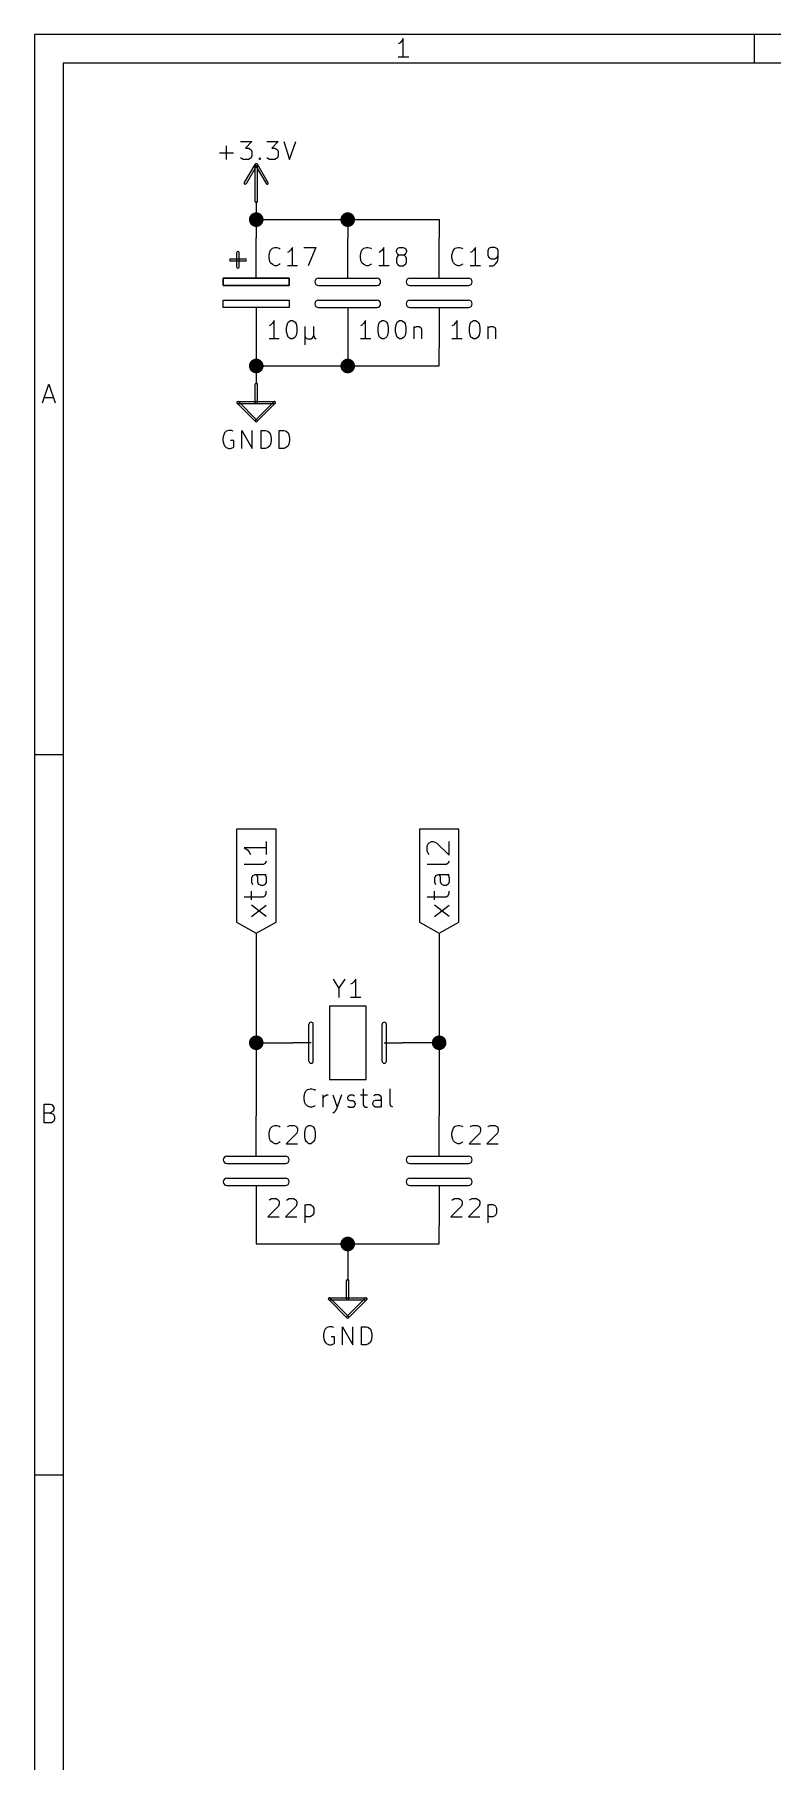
# Model space of a CAD drawing. Extents: x 10 to 287, y -200 to -10.
# Drawn here: x 10 to 61.2, y -129.9 to -10 of the extents above; entities that cross this region are included whole.
import ezdxf

# ---------------------------------------------------------------- set-up
doc = ezdxf.new("R2010")
doc.units = 0
doc.header["$MEASUREMENT"] = 0
doc.layers.add('BLACK', color=7, linetype='CONTINUOUS')
doc.layers.add('WHITE', color=7, linetype='CONTINUOUS')

msp = doc.modelspace()

# ---------------------------------------------------------------- linework, layer by layer
at = {"layer": 'Black'}
for p, q in [((10.0076, -10.0076), (10.0076, -200)), ((286.995, -10.0076), (10.0076, -10.0076)), ((35.3822, -10.5918), (35.2552, -10.6426)), ((35.4838, -10.4648), (35.3822, -10.5918)), ((35.6108, -10.287), (35.4838, -10.4648)), ((35.6108, -11.5824), (35.6108, -10.287)), ((59.9948, -11.9888), (59.9948, -10.0076)), ((11.9888, -11.9888), (11.9888, -198.018)), ((285.013, -11.9888), (11.9888, -11.9888)), ((35.9918, -11.5824), (35.2552, -11.5824)), ((23.3426, -18.6944), (23.3426, -17.7292)), ((24.3078, -17.4244), (25.0952, -17.4244)), ((25.0952, -17.4244), (24.6634, -17.907)), ((24.6634, -17.907), (24.8666, -17.907)), ((24.8666, -17.907), (24.9682, -17.9578)), ((24.9682, -17.9578), (25.0444, -18.0086)), ((26.1366, -17.4244), (26.924, -17.4244)), ((26.924, -17.4244), (26.4922, -17.907)), ((26.4922, -17.907), (26.6954, -17.907)), ((26.6954, -17.907), (26.797, -17.9578)), ((26.797, -17.9578), (26.8732, -18.0086)), ((27.305, -17.4244), (27.7114, -18.6944)), ((27.7114, -18.6944), (28.1432, -17.4244)), ((22.86, -18.2118), (23.8252, -18.2118)), ((24.384, -18.6182), (24.3078, -18.5674)), ((24.4856, -18.6944), (24.384, -18.6182)), ((24.8666, -18.6944), (24.4856, -18.6944)), ((24.5872, -20.2692), (25.3238, -19.0246)), ((24.7142, -20.3454), (25.4508, -19.1008)), ((24.9682, -18.6182), (24.8666, -18.6944)), ((25.0444, -18.5674), (24.9682, -18.6182)), ((25.0444, -18.0086), (25.0952, -18.1356)), ((25.0952, -18.4404), (25.0444, -18.5674)), ((25.0952, -18.1356), (25.0952, -18.4404)), ((25.3238, -21.59), (25.3238, -19.05)), ((25.3492, -19.1008), (26.0858, -20.3454)), ((25.4762, -19.0246), (26.2128, -20.2692)), ((25.4762, -21.59), (25.4762, -19.05)), ((25.6032, -18.6182), (25.654, -18.5674)), ((25.654, -18.6944), (25.6032, -18.6182)), ((25.654, -18.5674), (25.7048, -18.6182)), ((25.654, -18.5674), (25.654, -18.6944)), ((25.7048, -18.6182), (25.654, -18.6944)), ((26.2128, -18.6182), (26.1366, -18.5674)), ((26.3144, -18.6944), (26.2128, -18.6182)), ((26.6954, -18.6944), (26.3144, -18.6944)), ((26.797, -18.6182), (26.6954, -18.6944)), ((26.8732, -18.5674), (26.797, -18.6182)), ((26.8732, -18.0086), (26.924, -18.1356)), ((26.924, -18.4404), (26.8732, -18.5674)), ((26.924, -18.1356), (26.924, -18.4404)), ((25.4, -21.59), (25.4, -24.13)), ((25.4, -22.86), (38.1, -22.86)), ((31.75, -22.86), (31.75, -24.13)), ((38.1, -22.86), (38.1, -24.13)), ((24.0538, -26.162), (24.0538, -25.146)), ((24.2062, -26.162), (24.2062, -25.146)), ((25.4, -26.924), (25.4, -24.13)), ((31.75, -26.924), (31.75, -24.13)), ((38.1, -26.924), (38.1, -24.13)), ((23.622, -25.5778), (24.638, -25.5778)), ((23.622, -25.7302), (24.638, -25.7302)), ((23.114, -27.432), (23.114, -26.924)), ((23.114, -26.924), (23.114, -27.432)), ((27.686, -26.924), (23.114, -26.924)), ((23.114, -26.924), (27.686, -26.924)), ((23.114, -27.432), (27.686, -27.432)), ((27.686, -27.432), (23.114, -27.432)), ((27.686, -26.924), (27.686, -27.432)), ((27.686, -27.432), (27.686, -26.924)), ((29.718, -26.924), (33.782, -26.924)), ((29.718, -27.432), (33.782, -27.432)), ((36.068, -26.924), (40.132, -26.924)), ((36.068, -27.432), (40.132, -27.432)), ((23.114, -28.956), (23.114, -28.448)), ((23.114, -28.448), (27.686, -28.448)), ((27.686, -28.448), (27.686, -28.956)), ((29.718, -28.448), (33.782, -28.448)), ((36.068, -28.448), (40.132, -28.448)), ((27.686, -28.956), (23.114, -28.956)), ((25.4, -28.956), (25.4, -31.75)), ((26.6446, -29.8704), (26.5176, -30.0482)), ((26.6446, -31.1404), (26.6446, -29.8704)), ((27.559, -30.099), (27.6098, -29.972)), ((27.6098, -29.972), (27.686, -29.9212)), ((27.686, -29.9212), (27.7876, -29.8704)), ((27.7876, -29.8704), (27.9146, -29.8704)), ((27.9146, -29.8704), (28.0416, -29.9212)), ((28.0416, -29.9212), (28.0924, -29.972)), ((28.0924, -29.972), (28.1686, -30.099)), ((29.718, -28.956), (33.782, -28.956)), ((31.75, -28.956), (31.75, -31.75)), ((32.9946, -29.8704), (32.8676, -30.0482)), ((32.9946, -31.1404), (32.9946, -29.8704)), ((33.909, -30.099), (33.9598, -29.972)), ((33.9598, -29.972), (34.036, -29.9212)), ((34.036, -29.9212), (34.1376, -29.8704)), ((34.1376, -29.8704), (34.2646, -29.8704)), ((34.2646, -29.8704), (34.3916, -29.9212)), ((34.3916, -29.9212), (34.4424, -29.972)), ((34.4424, -29.972), (34.5186, -30.099)), ((35.1282, -30.099), (35.179, -29.972)), ((35.179, -29.972), (35.2552, -29.9212)), ((35.2552, -29.9212), (35.3568, -29.8704)), ((35.3568, -29.8704), (35.4838, -29.8704)), ((35.4838, -29.8704), (35.6108, -29.9212)), ((35.6108, -29.9212), (35.6616, -29.972)), ((35.6616, -29.972), (35.7378, -30.099)), ((36.068, -28.956), (40.132, -28.956)), ((38.1, -28.956), (38.1, -31.75)), ((39.3446, -29.8704), (39.2176, -30.0482)), ((39.3446, -31.1404), (39.3446, -29.8704)), ((40.259, -30.099), (40.3098, -29.972)), ((40.3098, -29.972), (40.386, -29.9212)), ((40.386, -29.9212), (40.4876, -29.8704)), ((40.4876, -29.8704), (40.6146, -29.8704)), ((40.6146, -29.8704), (40.7416, -29.9212)), ((40.7416, -29.9212), (40.7924, -29.972)), ((40.7924, -29.972), (40.8686, -30.099)), ((26.3906, -30.1752), (26.289, -30.226)), ((27.0002, -31.1404), (26.289, -31.1404)), ((26.5176, -30.0482), (26.3906, -30.1752)), ((27.5082, -30.353), (27.559, -30.099)), ((27.5082, -30.6578), (27.5082, -30.353)), ((27.559, -30.8864), (27.5082, -30.6578)), ((27.6098, -31.0134), (27.559, -30.8864)), ((27.686, -31.0642), (27.6098, -31.0134)), ((27.7876, -31.1404), (27.686, -31.0642)), ((27.9146, -31.1404), (27.7876, -31.1404)), ((28.0416, -31.0642), (27.9146, -31.1404)), ((28.0924, -31.0134), (28.0416, -31.0642)), ((28.1686, -30.8864), (28.0924, -31.0134)), ((28.1686, -30.099), (28.2194, -30.353)), ((28.2194, -30.6578), (28.1686, -30.8864)), ((28.2194, -30.353), (28.2194, -30.6578)), ((28.7782, -30.2768), (28.7782, -31.5468)), ((28.7782, -30.9372), (28.829, -31.0642)), ((28.829, -31.0642), (28.956, -31.1404)), ((28.956, -31.1404), (29.21, -31.1404)), ((29.21, -31.1404), (29.3116, -31.0642)), ((29.3116, -31.0642), (29.3878, -30.9372)), ((29.3878, -30.9372), (29.3878, -30.2768)), ((29.3878, -30.9372), (29.4386, -31.0642)), ((29.4386, -31.0642), (29.5656, -31.1404)), ((32.7406, -30.1752), (32.639, -30.226)), ((33.3502, -31.1404), (32.639, -31.1404)), ((32.8676, -30.0482), (32.7406, -30.1752)), ((33.8582, -30.353), (33.909, -30.099)), ((33.8582, -30.6578), (33.8582, -30.353)), ((33.909, -30.8864), (33.8582, -30.6578)), ((33.9598, -31.0134), (33.909, -30.8864)), ((34.036, -31.0642), (33.9598, -31.0134)), ((34.1376, -31.1404), (34.036, -31.0642)), ((34.2646, -31.1404), (34.1376, -31.1404)), ((34.3916, -31.0642), (34.2646, -31.1404)), ((34.4424, -31.0134), (34.3916, -31.0642)), ((34.5186, -30.8864), (34.4424, -31.0134)), ((34.5186, -30.099), (34.5694, -30.353)), ((34.5694, -30.6578), (34.5186, -30.8864)), ((34.5694, -30.353), (34.5694, -30.6578)), ((35.0774, -30.353), (35.1282, -30.099)), ((35.0774, -30.6578), (35.0774, -30.353)), ((35.1282, -30.8864), (35.0774, -30.6578)), ((35.179, -31.0134), (35.1282, -30.8864)), ((35.2552, -31.0642), (35.179, -31.0134)), ((35.3568, -31.1404), (35.2552, -31.0642)), ((35.4838, -31.1404), (35.3568, -31.1404)), ((35.6108, -31.0642), (35.4838, -31.1404)), ((35.6616, -31.0134), (35.6108, -31.0642)), ((35.7378, -30.8864), (35.6616, -31.0134)), ((35.7378, -30.099), (35.7886, -30.353)), ((35.7886, -30.6578), (35.7378, -30.8864)), ((35.7886, -30.353), (35.7886, -30.6578)), ((36.3474, -30.2768), (36.3474, -31.1404)), ((36.3474, -30.4038), (36.3982, -30.353)), ((36.3982, -30.353), (36.5252, -30.2768)), ((36.5252, -30.2768), (36.703, -30.2768)), ((36.703, -30.2768), (36.83, -30.353)), ((36.83, -30.353), (36.8808, -30.4546)), ((36.8808, -30.4546), (36.8808, -31.1404)), ((39.0906, -30.1752), (38.989, -30.226)), ((39.7002, -31.1404), (38.989, -31.1404)), ((39.2176, -30.0482), (39.0906, -30.1752)), ((40.2082, -30.353), (40.259, -30.099)), ((40.2082, -30.6578), (40.2082, -30.353)), ((40.259, -30.8864), (40.2082, -30.6578)), ((40.3098, -31.0134), (40.259, -30.8864)), ((40.386, -31.0642), (40.3098, -31.0134)), ((40.4876, -31.1404), (40.386, -31.0642)), ((40.6146, -31.1404), (40.4876, -31.1404)), ((40.7416, -31.0642), (40.6146, -31.1404)), ((40.7924, -31.0134), (40.7416, -31.0642)), ((40.8686, -30.8864), (40.7924, -31.0134)), ((40.8686, -30.099), (40.9194, -30.353)), ((40.9194, -30.6578), (40.8686, -30.8864)), ((40.9194, -30.353), (40.9194, -30.6578)), ((41.4782, -30.2768), (41.4782, -31.1404)), ((41.4782, -30.4038), (41.529, -30.353)), ((41.529, -30.353), (41.656, -30.2768)), ((41.656, -30.2768), (41.8338, -30.2768)), ((41.8338, -30.2768), (41.9608, -30.353)), ((41.9608, -30.353), (42.0116, -30.4546)), ((42.0116, -30.4546), (42.0116, -31.1404)), ((25.4, -31.75), (25.4, -34.29)), ((31.75, -31.75), (31.75, -33.02)), ((38.1, -33.02), (38.1, -31.75)), ((25.4, -33.02), (38.1, -33.02)), ((10.5664, -35.5854), (10.9982, -34.29)), ((10.9982, -34.29), (11.43, -35.5854)), ((25.3238, -35.56), (25.3238, -34.29)), ((25.4762, -35.56), (25.4762, -34.29)), ((10.6934, -35.2044), (11.303, -35.2044)), ((25.3492, -36.8808), (24.0792, -35.6108)), ((24.13, -35.4838), (25.4, -35.4838)), ((24.13, -35.6362), (25.4, -35.6362)), ((25.4508, -36.7792), (24.1808, -35.5092)), ((26.6192, -35.5092), (25.3492, -36.7792)), ((25.4, -35.4838), (26.67, -35.4838)), ((25.4, -35.6362), (26.67, -35.6362)), ((26.7208, -35.6108), (25.4508, -36.8808)), ((23.1394, -37.7952), (23.0886, -38.0238)), ((23.0886, -38.0238), (23.0886, -38.2016)), ((23.0886, -38.2016), (23.1394, -38.4556)), ((23.1902, -37.6682), (23.1394, -37.7952)), ((23.3172, -37.5412), (23.1902, -37.6682)), ((23.495, -37.4904), (23.3172, -37.5412)), ((23.6728, -37.4904), (23.495, -37.4904)), ((23.8506, -38.2016), (23.622, -38.2016)), ((23.7998, -37.5412), (23.6728, -37.4904)), ((23.8506, -38.6334), (23.8506, -38.2016)), ((24.4094, -38.7604), (24.4094, -37.4904)), ((24.4094, -37.4904), (25.1206, -38.7604)), ((25.1206, -38.7604), (25.1206, -37.4904)), ((25.7302, -38.7604), (25.7302, -37.4904)), ((25.7302, -37.4904), (26.035, -37.4904)), ((26.035, -37.4904), (26.2128, -37.5412)), ((26.2128, -37.5412), (26.3398, -37.6682)), ((26.3398, -37.6682), (26.3906, -37.7952)), ((26.3906, -37.7952), (26.4414, -38.0238)), ((26.4414, -38.2016), (26.3906, -38.4556)), ((26.4414, -38.0238), (26.4414, -38.2016)), ((27.0002, -38.7604), (27.0002, -37.4904)), ((27.0002, -37.4904), (27.305, -37.4904)), ((27.305, -37.4904), (27.4828, -37.5412)), ((27.4828, -37.5412), (27.6098, -37.6682)), ((27.6098, -37.6682), (27.6606, -37.7952)), ((27.6606, -37.7952), (27.7114, -38.0238)), ((27.7114, -38.2016), (27.6606, -38.4556)), ((27.7114, -38.0238), (27.7114, -38.2016)), ((23.1394, -38.4556), (23.1902, -38.5572)), ((23.1902, -38.5572), (23.3172, -38.6842)), ((23.3172, -38.6842), (23.495, -38.7604)), ((23.495, -38.7604), (23.622, -38.7604)), ((23.622, -38.7604), (23.7998, -38.6842)), ((23.7998, -38.6842), (23.8506, -38.6334)), ((26.035, -38.7604), (25.7302, -38.7604)), ((26.2128, -38.6842), (26.035, -38.7604)), ((26.3398, -38.5572), (26.2128, -38.6842)), ((26.3906, -38.4556), (26.3398, -38.5572)), ((27.305, -38.7604), (27.0002, -38.7604)), ((27.4828, -38.6842), (27.305, -38.7604)), ((27.6098, -38.5572), (27.4828, -38.6842)), ((27.6606, -38.4556), (27.6098, -38.5572)), ((10.0076, -59.9948), (11.9888, -59.9948)), ((25.4, -65.1764), (24.0284, -65.1764)), ((24.0284, -65.1764), (24.0284, -71.628)), ((26.7716, -65.1764), (25.4, -65.1764)), ((26.7716, -71.628), (26.7716, -65.1764)), ((38.1, -65.1764), (36.7284, -65.1764)), ((36.7284, -65.1764), (36.7284, -71.628)), ((39.4716, -65.1764), (38.1, -65.1764)), ((39.4716, -71.628), (39.4716, -65.1764)), ((26.0858, -66.4718), (24.5618, -66.4718)), ((24.5618, -66.4718), (24.7904, -66.6242)), ((24.7904, -66.6242), (24.9174, -66.7766)), ((24.9174, -66.7766), (24.9936, -66.929)), ((26.0858, -66.04), (26.0858, -66.929)), ((37.2618, -66.3448), (37.338, -66.1924)), ((37.2618, -66.7004), (37.2618, -66.3448)), ((37.338, -66.8528), (37.2618, -66.7004)), ((37.338, -66.1924), (37.4142, -66.1162)), ((37.4142, -66.929), (37.338, -66.8528)), ((37.4142, -66.1162), (37.5666, -66.04)), ((37.5666, -66.04), (37.6936, -66.04)), ((37.6936, -66.04), (37.9222, -66.1162)), ((37.9222, -66.1162), (38.7858, -66.9798)), ((38.7858, -66.9798), (38.7858, -66.04)), ((25.8826, -67.6402), (24.5618, -67.6402)), ((26.0096, -67.564), (25.8826, -67.6402)), ((26.0858, -67.4116), (26.0096, -67.564)), ((38.5826, -67.6402), (37.2618, -67.6402)), ((38.7096, -67.564), (38.5826, -67.6402)), ((38.7858, -67.4116), (38.7096, -67.564)), ((25.146, -68.4276), (25.0698, -68.58)), ((25.0698, -68.58), (25.0698, -68.8594)), ((25.0698, -68.8594), (25.146, -69.0118)), ((25.0698, -70.0786), (25.0698, -69.4944)), ((25.2984, -68.3514), (25.146, -68.4276)), ((26.0858, -68.3514), (25.2984, -68.3514)), ((25.5016, -68.5038), (25.4254, -68.3514)), ((25.5016, -68.8594), (25.5016, -68.5038)), ((25.5778, -69.0118), (25.5016, -68.8594)), ((25.7302, -69.088), (25.5778, -69.0118)), ((25.8826, -69.088), (25.7302, -69.088)), ((26.0096, -69.0118), (25.8826, -69.088)), ((26.0096, -68.3514), (26.0858, -68.5038)), ((26.0858, -68.8594), (26.0096, -69.0118)), ((26.0858, -68.5038), (26.0858, -68.8594)), ((26.0858, -69.6468), (26.0858, -69.4944)), ((37.846, -68.4276), (37.7698, -68.58)), ((37.7698, -68.58), (37.7698, -68.8594)), ((37.7698, -68.8594), (37.846, -69.0118)), ((37.7698, -70.0786), (37.7698, -69.4944)), ((37.9984, -68.3514), (37.846, -68.4276)), ((38.7858, -68.3514), (37.9984, -68.3514)), ((38.2016, -68.5038), (38.1254, -68.3514)), ((38.2016, -68.8594), (38.2016, -68.5038)), ((38.2778, -69.0118), (38.2016, -68.8594)), ((38.4302, -69.088), (38.2778, -69.0118)), ((38.5826, -69.088), (38.4302, -69.088)), ((38.7096, -69.0118), (38.5826, -69.088)), ((38.7096, -68.3514), (38.7858, -68.5038)), ((38.7858, -68.8594), (38.7096, -69.0118)), ((38.7858, -68.5038), (38.7858, -68.8594)), ((38.7858, -69.6468), (38.7858, -69.4944)), ((24.5618, -69.8754), (25.8826, -69.8754)), ((26.0858, -71.247), (25.0698, -70.4596)), ((25.0698, -71.247), (26.0858, -70.4596)), ((25.8826, -69.8754), (26.0096, -69.7992)), ((26.0096, -69.7992), (26.0858, -69.6468)), ((37.2618, -69.8754), (38.5826, -69.8754)), ((38.7858, -71.247), (37.7698, -70.4596)), ((37.7698, -71.247), (38.7858, -70.4596)), ((38.5826, -69.8754), (38.7096, -69.7992)), ((38.7096, -69.7992), (38.7858, -69.6468)), ((24.0284, -71.628), (25.4, -72.39)), ((25.4, -72.39), (26.7716, -71.628)), ((36.7284, -71.628), (38.1, -72.39)), ((38.1, -72.39), (39.4716, -71.628)), ((25.4, -72.39), (25.4, -85.09)), ((38.1, -72.39), (38.1, -85.09)), ((30.48, -77.47), (30.48, -82.55)), ((33.02, -77.47), (30.48, -77.47)), ((33.02, -82.55), (33.02, -77.47)), ((29.0576, -81.28), (29.0576, -78.74)), ((29.3624, -81.28), (29.3624, -78.74)), ((34.1376, -81.28), (34.1376, -78.74)), ((34.4424, -81.28), (34.4424, -78.74)), ((25.4, -80.01), (27.94, -80.01)), ((29.21, -80.01), (27.94, -80.01)), ((34.29, -80.01), (35.56, -80.01)), ((38.1, -80.01), (35.56, -80.01)), ((30.48, -82.55), (33.02, -82.55)), ((28.7274, -83.7438), (28.7782, -83.5152)), ((28.7274, -83.9216), (28.7274, -83.7438)), ((28.7782, -84.1756), (28.7274, -83.9216)), ((28.7782, -83.5152), (28.829, -83.3882)), ((28.829, -83.3882), (28.956, -83.2612)), ((28.956, -83.2612), (29.1338, -83.2104)), ((29.1338, -83.2104), (29.2608, -83.2104)), ((29.2608, -83.2104), (29.4386, -83.2612)), ((29.4386, -83.2612), (29.4894, -83.312)), ((30.0482, -84.4804), (30.0482, -83.6168)), ((30.0482, -83.8708), (30.099, -83.7438)), ((30.099, -83.7438), (30.1752, -83.693)), ((30.1752, -83.693), (30.2768, -83.6168)), ((30.2768, -83.6168), (30.4038, -83.6168)), ((30.7086, -83.6168), (31.0134, -84.4804)), ((31.3182, -83.6168), (31.0134, -84.4804)), ((31.75, -83.7946), (31.8008, -83.693)), ((31.75, -83.8708), (31.75, -83.7946)), ((31.8008, -83.9978), (31.75, -83.8708)), ((31.8008, -83.693), (31.9278, -83.6168)), ((31.9278, -83.6168), (32.1056, -83.6168)), ((32.1056, -83.6168), (32.2326, -83.693)), ((32.639, -83.6168), (33.1216, -83.6168)), ((32.8168, -83.2104), (32.8168, -84.2772)), ((33.6804, -83.6168), (33.5534, -83.693)), ((33.909, -83.6168), (33.6804, -83.6168)), ((34.036, -83.693), (33.909, -83.6168)), ((33.9852, -83.9978), (34.0868, -83.9216)), ((34.0868, -83.7946), (34.036, -83.693)), ((34.0868, -84.4804), (34.0868, -83.7946)), ((34.6964, -84.2772), (34.6964, -83.2104)), ((10.668, -85.5726), (10.668, -84.2772)), ((10.668, -84.2772), (11.0998, -84.2772)), ((11.0998, -84.8868), (10.668, -84.8868)), ((11.0998, -84.2772), (11.2268, -84.328)), ((11.2268, -84.8106), (11.0998, -84.8868)), ((11.0998, -84.8868), (11.2776, -84.9376)), ((11.2268, -84.328), (11.2776, -84.3788)), ((11.2776, -84.7598), (11.2268, -84.8106)), ((11.2776, -84.3788), (11.3538, -84.5058)), ((11.3538, -84.6328), (11.2776, -84.7598)), ((11.2776, -84.9376), (11.3538, -85.0138)), ((11.3538, -84.5058), (11.3538, -84.6328)), ((11.3538, -85.0138), (11.4046, -85.1408)), ((25.4, -87.884), (25.4, -85.09)), ((28.829, -84.2772), (28.7782, -84.1756)), ((28.956, -84.4042), (28.829, -84.2772)), ((29.1338, -84.4804), (28.956, -84.4042)), ((29.2608, -84.4804), (29.1338, -84.4804)), ((29.4386, -84.4042), (29.2608, -84.4804)), ((29.4894, -84.3534), (29.4386, -84.4042)), ((30.8356, -84.836), (30.7086, -84.8868)), ((30.8864, -84.7852), (30.8356, -84.836)), ((31.0134, -84.4804), (30.8864, -84.7852)), ((31.75, -84.4042), (31.8516, -84.4804)), ((31.9278, -84.0486), (31.8008, -83.9978)), ((31.8516, -84.4804), (32.1056, -84.4804)), ((32.1056, -84.0486), (31.9278, -84.0486)), ((32.2326, -84.0994), (32.1056, -84.0486)), ((32.1056, -84.4804), (32.2326, -84.4042)), ((32.2834, -84.2264), (32.2326, -84.0994)), ((32.2326, -84.4042), (32.2834, -84.2772)), ((32.2834, -84.2772), (32.2834, -84.2264)), ((32.8168, -84.2772), (32.8676, -84.4042)), ((32.8676, -84.4042), (32.9946, -84.4804)), ((32.9946, -84.4804), (33.1216, -84.4804)), ((33.5026, -84.1756), (33.5534, -84.0486)), ((33.5026, -84.2772), (33.5026, -84.1756)), ((33.5534, -84.4042), (33.5026, -84.2772)), ((33.5534, -84.0486), (33.6804, -83.9978)), ((33.6804, -84.4804), (33.5534, -84.4042)), ((33.6804, -83.9978), (33.9852, -83.9978)), ((33.9852, -84.4804), (33.6804, -84.4804)), ((34.0868, -84.4042), (33.9852, -84.4804)), ((34.7472, -84.4042), (34.6964, -84.2772)), ((34.8742, -84.4804), (34.7472, -84.4042)), ((38.1, -87.884), (38.1, -85.09)), ((11.176, -85.5726), (10.668, -85.5726)), ((11.2776, -85.4964), (11.176, -85.5726)), ((11.3538, -85.4456), (11.2776, -85.4964)), ((11.4046, -85.3186), (11.3538, -85.4456)), ((11.4046, -85.1408), (11.4046, -85.3186)), ((23.368, -87.884), (27.432, -87.884)), ((23.368, -88.392), (27.432, -88.392)), ((36.068, -87.884), (40.132, -87.884)), ((36.068, -88.392), (40.132, -88.392)), ((23.368, -89.408), (27.432, -89.408)), ((23.368, -89.916), (27.432, -89.916)), ((25.4, -89.916), (25.4, -92.71)), ((36.068, -89.408), (40.132, -89.408)), ((36.068, -89.916), (40.132, -89.916)), ((38.1, -89.916), (38.1, -92.71)), ((26.289, -90.932), (26.3398, -90.8812)), ((26.3398, -90.8812), (26.4668, -90.8304)), ((26.4668, -90.8304), (26.7716, -90.8304)), ((26.7716, -90.8304), (26.8732, -90.8812)), ((26.8732, -90.8812), (26.9494, -90.932)), ((26.9494, -90.932), (27.0002, -91.059)), ((27.0002, -91.059), (27.0002, -91.186)), ((27.5082, -90.932), (27.559, -90.8812)), ((27.559, -90.8812), (27.686, -90.8304)), ((27.686, -90.8304), (27.9908, -90.8304)), ((27.9908, -90.8304), (28.0924, -90.8812)), ((28.0924, -90.8812), (28.1686, -90.932)), ((28.1686, -90.932), (28.2194, -91.059)), ((28.2194, -91.059), (28.2194, -91.186)), ((38.989, -90.932), (39.0398, -90.8812)), ((39.0398, -90.8812), (39.1668, -90.8304)), ((39.1668, -90.8304), (39.4716, -90.8304)), ((39.4716, -90.8304), (39.5732, -90.8812)), ((39.5732, -90.8812), (39.6494, -90.932)), ((39.6494, -90.932), (39.7002, -91.059)), ((39.7002, -91.059), (39.7002, -91.186)), ((40.2082, -90.932), (40.259, -90.8812)), ((40.259, -90.8812), (40.386, -90.8304)), ((40.386, -90.8304), (40.6908, -90.8304)), ((40.6908, -90.8304), (40.7924, -90.8812)), ((40.7924, -90.8812), (40.8686, -90.932)), ((40.8686, -90.932), (40.9194, -91.059)), ((40.9194, -91.059), (40.9194, -91.186)), ((26.9494, -91.3638), (26.2128, -92.1004)), ((26.2128, -92.1004), (27.0002, -92.1004)), ((27.0002, -91.186), (26.9494, -91.3638)), ((28.1686, -91.3638), (27.432, -92.1004)), ((27.432, -92.1004), (28.2194, -92.1004)), ((28.2194, -91.186), (28.1686, -91.3638)), ((28.7782, -91.2368), (28.7782, -92.5068)), ((28.7782, -91.313), (28.9052, -91.2368)), ((28.9052, -92.1004), (28.7782, -92.0242)), ((28.9052, -91.2368), (29.1338, -91.2368)), ((29.1338, -92.1004), (28.9052, -92.1004)), ((29.1338, -91.2368), (29.2608, -91.313)), ((29.2608, -92.0242), (29.1338, -92.1004)), ((29.2608, -91.313), (29.3116, -91.3638)), ((29.3116, -91.9734), (29.2608, -92.0242)), ((29.3116, -91.3638), (29.3878, -91.4908)), ((29.3878, -91.8464), (29.3116, -91.9734)), ((29.3878, -91.4908), (29.3878, -91.8464)), ((39.6494, -91.3638), (38.9128, -92.1004)), ((38.9128, -92.1004), (39.7002, -92.1004)), ((39.7002, -91.186), (39.6494, -91.3638)), ((40.8686, -91.3638), (40.132, -92.1004)), ((40.132, -92.1004), (40.9194, -92.1004)), ((40.9194, -91.186), (40.8686, -91.3638)), ((41.4782, -91.2368), (41.4782, -92.5068)), ((41.4782, -91.313), (41.6052, -91.2368)), ((41.6052, -92.1004), (41.4782, -92.0242)), ((41.6052, -91.2368), (41.8338, -91.2368)), ((41.8338, -92.1004), (41.6052, -92.1004)), ((41.8338, -91.2368), (41.9608, -91.313)), ((41.9608, -92.0242), (41.8338, -92.1004)), ((41.9608, -91.313), (42.0116, -91.3638)), ((42.0116, -91.9734), (41.9608, -92.0242)), ((42.0116, -91.3638), (42.0878, -91.4908)), ((42.0878, -91.8464), (42.0116, -91.9734)), ((42.0878, -91.4908), (42.0878, -91.8464)), ((25.4, -92.71), (25.4, -93.98)), ((38.1, -93.98), (38.1, -92.71)), ((25.4, -93.98), (38.1, -93.98)), ((31.75, -93.98), (31.75, -96.52)), ((31.6738, -97.79), (31.6738, -96.52)), ((31.8262, -97.79), (31.8262, -96.52)), ((31.6992, -99.1108), (30.4292, -97.8408)), ((30.48, -97.7138), (31.75, -97.7138)), ((30.48, -97.8662), (31.75, -97.8662)), ((31.8008, -99.0092), (30.5308, -97.7392)), ((32.9692, -97.7392), (31.6992, -99.0092)), ((31.75, -97.7138), (33.02, -97.7138)), ((31.75, -97.8662), (33.02, -97.8662)), ((33.0708, -97.8408), (31.8008, -99.1108)), ((30.1244, -100.025), (30.0736, -100.254)), ((30.0736, -100.254), (30.0736, -100.432)), ((30.0736, -100.432), (30.1244, -100.686)), ((30.1752, -99.8982), (30.1244, -100.025)), ((30.1244, -100.686), (30.1752, -100.787)), ((30.3022, -99.7712), (30.1752, -99.8982)), ((30.48, -99.7204), (30.3022, -99.7712)), ((30.6578, -99.7204), (30.48, -99.7204)), ((30.8356, -100.432), (30.607, -100.432)), ((30.7848, -99.7712), (30.6578, -99.7204)), ((30.8356, -100.863), (30.8356, -100.432)), ((31.3944, -100.99), (31.3944, -99.7204)), ((31.3944, -99.7204), (32.1056, -100.99)), ((32.1056, -100.99), (32.1056, -99.7204)), ((32.7152, -100.99), (32.7152, -99.7204)), ((32.7152, -99.7204), (33.02, -99.7204)), ((33.02, -99.7204), (33.1978, -99.7712)), ((33.1978, -99.7712), (33.3248, -99.8982)), ((33.3248, -99.8982), (33.3756, -100.025)), ((33.3756, -100.686), (33.3248, -100.787)), ((33.3756, -100.025), (33.4264, -100.254)), ((33.4264, -100.432), (33.3756, -100.686)), ((33.4264, -100.254), (33.4264, -100.432)), ((30.1752, -100.787), (30.3022, -100.914)), ((30.3022, -100.914), (30.48, -100.99)), ((30.48, -100.99), (30.607, -100.99)), ((30.607, -100.99), (30.7848, -100.914)), ((30.7848, -100.914), (30.8356, -100.863)), ((33.02, -100.99), (32.7152, -100.99)), ((33.1978, -100.914), (33.02, -100.99)), ((33.3248, -100.787), (33.1978, -100.914)), ((10.0076, -110.007), (11.9888, -110.007))]:
    msp.add_line(p, q, dxfattribs=at)
at = {"layer": 'Black', "const_width": 0.508}
for points in [[(25.146, -22.86, 1), (25.654, -22.86, 1)], [(31.496, -22.86, 1), (32.004, -22.86, 1)], [(25.146, -33.02, 1), (25.654, -33.02, 1)], [(31.496, -33.02, 1), (32.004, -33.02, 1)], [(25.146, -80.01, 1), (25.654, -80.01, 1)], [(37.846, -80.01, 1), (38.354, -80.01, 1)], [(31.496, -93.98, 1), (32.004, -93.98, 1)]]:
    msp.add_lwpolyline(points, format="xyb", close=True, dxfattribs=at)
at = {"layer": 'Black'}
for centre, radius, start, end in [((25.4, -19.05), 0.0762, 360, 540), ((25.4, -19.05), 0.0762, 30.9638, 210.964), ((25.4, -19.05), 0.0762, 329.036, 509.036), ((24.638, -20.32), 0.0762, 149.036, 329.036), ((26.162, -20.32), 0.0762, 210.964, 390.964), ((25.4, -21.59), 0.0762, 180, 360), ((24.13, -25.146), 0.0762, 360, 540), ((23.622, -25.654), 0.0762, 90, 270), ((24.13, -26.162), 0.0762, 180, 360), ((24.638, -25.654), 0.0762, 270, 450), ((29.718, -27.178), 0.254, 90, 270), ((33.782, -27.178), 0.254, 270, 450), ((36.068, -27.178), 0.254, 90, 270), ((40.132, -27.178), 0.254, 270, 450), ((29.718, -28.702), 0.254, 90, 270), ((33.782, -28.702), 0.254, 270, 450), ((36.068, -28.702), 0.254, 90, 270), ((40.132, -28.702), 0.254, 270, 450), ((25.4, -34.29), 0.0762, 360, 540), ((24.13, -35.56), 0.0762, 405, 585), ((24.13, -35.56), 0.0762, 90, 270), ((25.4, -35.56), 0.0762, 90, 270), ((25.4, -35.56), 0.0762, 180, 360), ((25.4, -35.56), 0.0762, 270, 450), ((26.67, -35.56), 0.0762, 315, 495), ((26.67, -35.56), 0.0762, 270, 450), ((25.4, -36.83), 0.0762, 495, 675), ((25.4, -36.83), 0.0762, 225, 405), ((29.21, -78.74), 0.1524, 360, 540), ((34.29, -78.74), 0.1524, 360, 540), ((29.21, -81.28), 0.1524, 180, 360), ((34.29, -81.28), 0.1524, 180, 360), ((23.368, -88.138), 0.254, 90, 270), ((27.432, -88.138), 0.254, 270, 450), ((36.068, -88.138), 0.254, 90, 270), ((40.132, -88.138), 0.254, 270, 450), ((23.368, -89.662), 0.254, 90, 270), ((27.432, -89.662), 0.254, 270, 450), ((36.068, -89.662), 0.254, 90, 270), ((40.132, -89.662), 0.254, 270, 450), ((31.75, -96.52), 0.0762, 360, 540), ((30.48, -97.79), 0.0762, 405, 585), ((30.48, -97.79), 0.0762, 90, 270), ((31.75, -97.79), 0.0762, 90, 270), ((31.75, -97.79), 0.0762, 180, 360), ((31.75, -97.79), 0.0762, 270, 450), ((33.02, -97.79), 0.0762, 315, 495), ((33.02, -97.79), 0.0762, 270, 450), ((31.75, -99.06), 0.0762, 495, 675), ((31.75, -99.06), 0.0762, 225, 405)]:
    msp.add_arc(centre, radius, start, end, dxfattribs=at)
at = {"layer": 'White'}
for p, q in [((26.289, -25.3238), (26.3398, -25.0952)), ((26.3398, -25.0952), (26.3906, -24.9682)), ((26.3906, -24.9682), (26.5176, -24.8412)), ((26.5176, -24.8412), (26.6954, -24.7904)), ((26.6954, -24.7904), (26.8224, -24.7904)), ((26.8224, -24.7904), (27.0002, -24.8412)), ((27.0002, -24.8412), (27.051, -24.892)), ((27.6606, -25.0952), (27.559, -25.146)), ((27.7876, -24.9682), (27.6606, -25.0952)), ((27.9146, -24.7904), (27.7876, -24.9682)), ((27.9146, -26.0604), (27.9146, -24.7904)), ((28.702, -24.7904), (29.5402, -24.7904)), ((29.5402, -24.7904), (29.0068, -26.0604)), ((32.639, -25.3238), (32.6898, -25.0952)), ((32.6898, -25.0952), (32.7406, -24.9682)), ((32.7406, -24.9682), (32.8676, -24.8412)), ((32.8676, -24.8412), (33.0454, -24.7904)), ((33.0454, -24.7904), (33.1724, -24.7904)), ((33.1724, -24.7904), (33.3502, -24.8412)), ((33.3502, -24.8412), (33.401, -24.892)), ((34.0106, -25.0952), (33.909, -25.146)), ((34.1376, -24.9682), (34.0106, -25.0952)), ((34.2646, -24.7904), (34.1376, -24.9682)), ((34.2646, -26.0604), (34.2646, -24.7904)), ((35.1282, -25.019), (35.179, -24.892)), ((35.1282, -25.0952), (35.1282, -25.019)), ((35.179, -25.1968), (35.1282, -25.0952)), ((35.179, -24.892), (35.2298, -24.8412)), ((35.2298, -24.8412), (35.3568, -24.7904)), ((35.3568, -24.7904), (35.6108, -24.7904)), ((35.6108, -24.7904), (35.7124, -24.8412)), ((35.7124, -24.8412), (35.7886, -24.892)), ((35.7886, -24.892), (35.8394, -25.019)), ((35.8394, -25.0952), (35.7886, -25.1968)), ((35.8394, -25.019), (35.8394, -25.0952)), ((38.989, -25.3238), (39.0398, -25.0952)), ((39.0398, -25.0952), (39.0906, -24.9682)), ((39.0906, -24.9682), (39.2176, -24.8412)), ((39.2176, -24.8412), (39.3954, -24.7904)), ((39.3954, -24.7904), (39.5224, -24.7904)), ((39.5224, -24.7904), (39.7002, -24.8412)), ((39.7002, -24.8412), (39.751, -24.892)), ((40.3606, -25.0952), (40.259, -25.146)), ((40.4876, -24.9682), (40.3606, -25.0952)), ((40.6146, -24.7904), (40.4876, -24.9682)), ((40.6146, -26.0604), (40.6146, -24.7904)), ((41.529, -24.892), (41.4782, -25.019)), ((41.4782, -25.019), (41.4782, -25.3238)), ((41.5798, -24.8412), (41.529, -24.892)), ((41.7068, -24.7904), (41.5798, -24.8412)), ((41.9608, -24.7904), (41.7068, -24.7904)), ((42.0624, -24.8412), (41.9608, -24.7904)), ((42.1386, -24.892), (42.0624, -24.8412)), ((42.1894, -25.019), (42.1386, -24.892)), ((42.1894, -25.5016), (42.1894, -25.019)), ((26.289, -25.5016), (26.289, -25.3238)), ((26.3398, -25.7556), (26.289, -25.5016)), ((26.3906, -25.8572), (26.3398, -25.7556)), ((26.5176, -25.9842), (26.3906, -25.8572)), ((26.6954, -26.0604), (26.5176, -25.9842)), ((26.8224, -26.0604), (26.6954, -26.0604)), ((27.0002, -25.9842), (26.8224, -26.0604)), ((27.051, -25.9334), (27.0002, -25.9842)), ((28.2702, -26.0604), (27.559, -26.0604)), ((32.639, -25.5016), (32.639, -25.3238)), ((32.6898, -25.7556), (32.639, -25.5016)), ((32.7406, -25.8572), (32.6898, -25.7556)), ((32.8676, -25.9842), (32.7406, -25.8572)), ((33.0454, -26.0604), (32.8676, -25.9842)), ((33.1724, -26.0604), (33.0454, -26.0604)), ((33.3502, -25.9842), (33.1724, -26.0604)), ((33.401, -25.9334), (33.3502, -25.9842)), ((34.6202, -26.0604), (33.909, -26.0604)), ((35.179, -25.4508), (35.1282, -25.5778)), ((35.1282, -25.5778), (35.1282, -25.8064)), ((35.1282, -25.8064), (35.179, -25.9334)), ((35.2298, -25.273), (35.179, -25.1968)), ((35.2298, -25.3746), (35.179, -25.4508)), ((35.179, -25.9334), (35.2298, -25.9842)), ((35.3568, -25.3238), (35.2298, -25.273)), ((35.3568, -25.3238), (35.2298, -25.3746)), ((35.2298, -25.9842), (35.3568, -26.0604)), ((35.6108, -25.3238), (35.3568, -25.3238)), ((35.3568, -26.0604), (35.6108, -26.0604)), ((35.7124, -25.273), (35.6108, -25.3238)), ((35.7124, -25.3746), (35.6108, -25.3238)), ((35.6108, -26.0604), (35.7124, -25.9842)), ((35.7886, -25.1968), (35.7124, -25.273)), ((35.7886, -25.4508), (35.7124, -25.3746)), ((35.7124, -25.9842), (35.7886, -25.9334)), ((35.8394, -25.5778), (35.7886, -25.4508)), ((35.7886, -25.9334), (35.8394, -25.8064)), ((35.8394, -25.8064), (35.8394, -25.5778)), ((38.989, -25.5016), (38.989, -25.3238)), ((39.0398, -25.7556), (38.989, -25.5016)), ((39.0906, -25.8572), (39.0398, -25.7556)), ((39.2176, -25.9842), (39.0906, -25.8572)), ((39.3954, -26.0604), (39.2176, -25.9842)), ((39.5224, -26.0604), (39.3954, -26.0604)), ((39.7002, -25.9842), (39.5224, -26.0604)), ((39.751, -25.9334), (39.7002, -25.9842)), ((40.9702, -26.0604), (40.259, -26.0604)), ((41.4782, -25.3238), (41.529, -25.4508)), ((41.529, -25.4508), (41.5798, -25.5016)), ((41.5798, -25.5016), (41.7068, -25.5778)), ((41.5798, -26.0604), (41.8338, -26.0604)), ((41.7068, -25.5778), (41.9608, -25.5778)), ((41.8338, -26.0604), (41.9608, -25.9842)), ((41.9608, -25.5778), (42.0624, -25.5016)), ((41.9608, -25.9842), (42.0116, -25.9334)), ((42.0116, -25.9334), (42.1386, -25.7556)), ((42.0624, -25.5016), (42.1386, -25.4508)), ((42.1386, -25.4508), (42.1894, -25.3238)), ((42.1386, -25.7556), (42.1894, -25.5016)), ((30.734, -75.5904), (31.1404, -76.2508)), ((31.1404, -76.2508), (31.5722, -75.5904)), ((31.1404, -76.2508), (31.1404, -76.8604)), ((32.0548, -75.8952), (31.9532, -75.946)), ((32.1818, -75.7682), (32.0548, -75.8952)), ((32.3088, -75.5904), (32.1818, -75.7682)), ((32.3088, -76.8604), (32.3088, -75.5904)), ((32.6644, -76.8604), (31.9532, -76.8604)), ((26.289, -86.2838), (26.3398, -86.0552)), ((26.289, -86.4616), (26.289, -86.2838)), ((26.3398, -86.0552), (26.3906, -85.9282)), ((26.3906, -85.9282), (26.5176, -85.8012)), ((26.5176, -85.8012), (26.6954, -85.7504)), ((26.6954, -85.7504), (26.8224, -85.7504)), ((26.8224, -85.7504), (27.0002, -85.8012)), ((27.0002, -85.8012), (27.051, -85.852)), ((28.2194, -86.2838), (27.4828, -87.0204)), ((27.559, -85.852), (27.6098, -85.8012)), ((27.6098, -85.8012), (27.7368, -85.7504)), ((27.7368, -85.7504), (28.0416, -85.7504)), ((28.0416, -85.7504), (28.1432, -85.8012)), ((28.1432, -85.8012), (28.2194, -85.852)), ((28.2194, -85.852), (28.2702, -85.979)), ((28.2702, -86.106), (28.2194, -86.2838)), ((28.2702, -85.979), (28.2702, -86.106)), ((28.7782, -86.233), (28.829, -85.979)), ((28.7782, -86.5378), (28.7782, -86.233)), ((28.829, -85.979), (28.8798, -85.852)), ((28.8798, -85.852), (28.956, -85.8012)), ((28.956, -85.8012), (29.0576, -85.7504)), ((29.0576, -85.7504), (29.1846, -85.7504)), ((29.1846, -85.7504), (29.3116, -85.8012)), ((29.3116, -85.8012), (29.3624, -85.852)), ((29.3624, -85.852), (29.4386, -85.979)), ((29.4386, -85.979), (29.4894, -86.233)), ((29.4894, -86.233), (29.4894, -86.5378)), ((38.989, -86.2838), (39.0398, -86.0552)), ((38.989, -86.4616), (38.989, -86.2838)), ((39.0398, -86.0552), (39.0906, -85.9282)), ((39.0906, -85.9282), (39.2176, -85.8012)), ((39.2176, -85.8012), (39.3954, -85.7504)), ((39.3954, -85.7504), (39.5224, -85.7504)), ((39.5224, -85.7504), (39.7002, -85.8012)), ((39.7002, -85.8012), (39.751, -85.852)), ((40.9194, -86.2838), (40.1828, -87.0204)), ((40.259, -85.852), (40.3098, -85.8012)), ((40.3098, -85.8012), (40.4368, -85.7504)), ((40.4368, -85.7504), (40.7416, -85.7504)), ((40.7416, -85.7504), (40.8432, -85.8012)), ((40.8432, -85.8012), (40.9194, -85.852)), ((40.9194, -85.852), (40.9702, -85.979)), ((40.9702, -86.106), (40.9194, -86.2838)), ((40.9702, -85.979), (40.9702, -86.106)), ((42.1386, -86.2838), (41.402, -87.0204)), ((41.4782, -85.852), (41.529, -85.8012)), ((41.529, -85.8012), (41.656, -85.7504)), ((41.656, -85.7504), (41.9608, -85.7504)), ((41.9608, -85.7504), (42.0624, -85.8012)), ((42.0624, -85.8012), (42.1386, -85.852)), ((42.1386, -85.852), (42.1894, -85.979)), ((42.1894, -86.106), (42.1386, -86.2838)), ((42.1894, -85.979), (42.1894, -86.106)), ((26.3398, -86.7156), (26.289, -86.4616)), ((26.3906, -86.8172), (26.3398, -86.7156)), ((26.5176, -86.9442), (26.3906, -86.8172)), ((26.6954, -87.0204), (26.5176, -86.9442)), ((26.8224, -87.0204), (26.6954, -87.0204)), ((27.0002, -86.9442), (26.8224, -87.0204)), ((27.051, -86.8934), (27.0002, -86.9442)), ((27.4828, -87.0204), (28.2702, -87.0204)), ((28.829, -86.7664), (28.7782, -86.5378)), ((28.8798, -86.8934), (28.829, -86.7664)), ((28.956, -86.9442), (28.8798, -86.8934)), ((29.0576, -87.0204), (28.956, -86.9442)), ((29.1846, -87.0204), (29.0576, -87.0204)), ((29.3116, -86.9442), (29.1846, -87.0204)), ((29.3624, -86.8934), (29.3116, -86.9442)), ((29.4386, -86.7664), (29.3624, -86.8934)), ((29.4894, -86.5378), (29.4386, -86.7664)), ((39.0398, -86.7156), (38.989, -86.4616)), ((39.0906, -86.8172), (39.0398, -86.7156)), ((39.2176, -86.9442), (39.0906, -86.8172)), ((39.3954, -87.0204), (39.2176, -86.9442)), ((39.5224, -87.0204), (39.3954, -87.0204)), ((39.7002, -86.9442), (39.5224, -87.0204)), ((39.751, -86.8934), (39.7002, -86.9442)), ((40.1828, -87.0204), (40.9702, -87.0204)), ((41.402, -87.0204), (42.1894, -87.0204))]:
    msp.add_line(p, q, dxfattribs=at)

doc.saveas('drawing.dxf')
